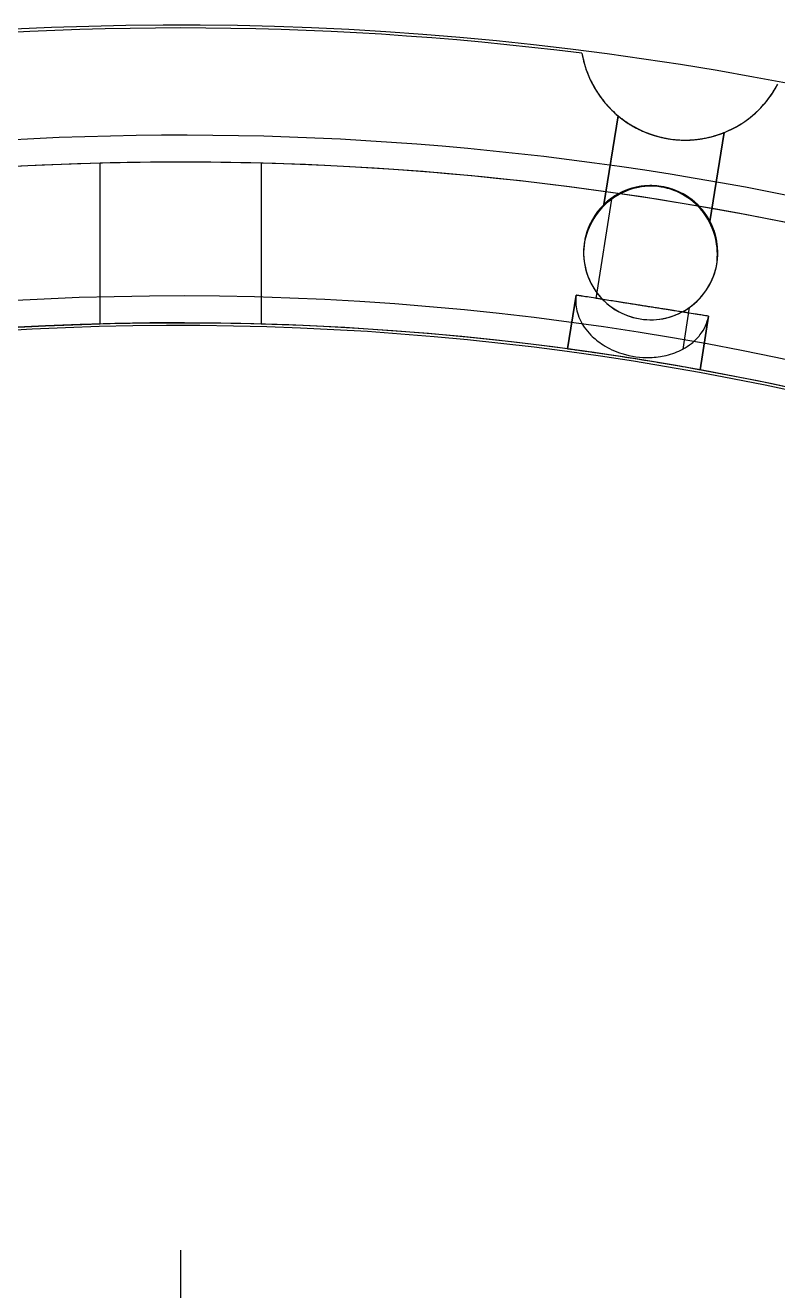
# Model space of a CAD drawing. Header units: millimetres. Extents: x -235 to 540, y -175 to 360.
# Drawn here: x -5.78 to 22.25, y 71.92 to 119.1 of the extents above; entities that cross this region are included whole.
import ezdxf

# ---------------------------------------------------------------- set-up
doc = ezdxf.new("R2010")
doc.units = ezdxf.units.MM
doc.layers.get('0').update_dxf_attribs({"color": 1, "linetype": 'CONTINUOUS'})
doc.layers.add('BEM', color=1, linetype='CONTINUOUS')

msp = doc.modelspace()

# ---------------------------------------------------------------- linework, layer by layer
at = {"color": 2, "linetype": 'CONTINUOUS'}
for p, q in [((14.96, 118.056, 30), (14.96, 118.056, 2.679)), ((16.304, 115.726, 19), (15.78, 112.415, 19)), ((15.78, 112.415, 17), (16.304, 115.726, 17)), ((15.78, 112.415, 9.5), (16.304, 115.726, 9.5)), ((15.782, 112.419, 26.5), (16.304, 115.726, 26.5)), ((16.304, 115.726, 17), (16.304, 115.726, 19)), ((20.255, 115.1, 26.5), (19.731, 111.79, 26.5)), ((20.255, 115.1, 17), (19.731, 111.79, 17)), ((19.731, 111.79, 19), (20.255, 115.1, 19)), ((20.255, 115.1, 9.5), (19.731, 111.79, 9.5)), ((20.255, 115.1, 19), (20.255, 115.1, 17)), ((-3, 113.961, 67), (-3, 113.961, 58)), ((-3, 107.958, 67), (-3, 113.961, 67)), ((-3, 107.958, 58), (-3, 113.961, 58)), ((3, 113.961, 58), (3, 113.961, 67)), ((3, 113.961, 67), (3, 107.958, 67)), ((3, 113.961, 58), (3, 107.958, 58)), ((17.912, 113.09, 31), (17.909, 113.07, 31.012)), ((17.912, 113.09, 31), (17.912, 113.09, 28.5)), ((17.912, 113.09, 7.5), (17.912, 113.09, 1.474)), ((17.912, 113.09, 15), (17.912, 113.09, 11.5)), ((17.912, 113.09, 24.5), (17.912, 113.09, 21)), ((15.488, 108.918, 46.062), (16.075, 112.623, 31.019)), ((15.78, 112.415, 19), (15.78, 112.415, 17)), ((15.782, 112.418, 26.409), (15.781, 112.417, 26.44)), ((15.787, 112.422, 26.347), (15.782, 112.418, 26.409)), ((19.731, 111.79, 17), (19.731, 111.79, 19)), ((15.051, 111.012, 30.624), (15.045, 110.967, 31)), ((19.982, 110.184, 31), (19.99, 110.23, 30.624)), ((14.739, 109.037, 54.5), (14.421, 107.033, 54.5)), ((14.421, 107.033, 38.5), (14.739, 109.037, 38.5)), ((14.739, 109.037, 38.5), (14.739, 109.037, 38.645)), ((14.739, 109.037, 38.454), (14.739, 109.037, 38.5)), ((14.739, 109.037, 38.645), (14.739, 109.037, 54.5)), ((18.959, 108.577, 30.404), (18.714, 107.025, 36.706)), ((17.13, 108.152, 0.134), (17.13, 108.152, 30.317)), ((19.677, 108.255, 38.5), (19.36, 106.251, 38.5)), ((19.36, 106.251, 54.5), (19.677, 108.255, 54.5)), ((19.677, 108.255, 38.5), (19.677, 108.255, 38.454)), ((19.677, 108.255, 38.645), (19.677, 108.255, 38.5)), ((19.677, 108.255, 54.5), (19.677, 108.255, 38.645)), ((-3, 107.958, 67), (-3, 107.958, 58)), ((3, 107.958, 58), (3, 107.958, 67)), ((14.421, 107.033, 54.5), (14.421, 107.033, 38.5)), ((19.36, 106.251, 38.5), (19.36, 106.251, 54.5))]:
    msp.add_line(p, q, dxfattribs=at)
for centre, radius, start, end in [((0, 0), 119.1, 37.53962, 124.46038), ((0, 0, -7), 119.1, 37.53962, 124.46038), ((0, 0, 2.679), 119, 82.77779, 97.22221), ((0, 0, 30), 119, 82.77779, 97.22221), ((0, 0, 67), 114, 91.50796, 125.89948), ((0, 0, 35.732), 114, 36.10052, 94.72833), ((0, 0, 58), 114, 88.49204, 91.50796), ((0, 0, 67), 114, 36.10052, 88.49204), ((17.521, 110.621, 31), 2.5, 81, 172.0581), ((17.521, 110.621, 31), 2.5, -10.0581, 81), ((0, 0), 109, 36.10514, 125.89486), ((0, 0), 108, 36.1061, 125.8939), ((0, 0, 67), 108, 91.59175, 125.8939), ((0, 0, -7), 107.9, 37.69948, 124.30052), ((0, 0), 107.9, 37.69948, 124.30052), ((0, 0, 58), 108, 88.40825, 91.59175), ((0, 0, 67), 108, 36.1061, 88.40825)]:
    msp.add_arc(centre, radius, start, end, dxfattribs=at)
at = {"color": 2, "linetype": 'CONTINUOUS', "extrusion": (-0.036321, -0.257756, 0.965527)}
msp.add_arc((2.2, 116.77, -28.386), 4.037, -162.9125, -127.4972, dxfattribs=at)
at = {"color": 2, "linetype": 'CONTINUOUS', "extrusion": (0.093769, 0.701698, 0.706277)}
msp.add_arc((-5.835, -64.263, 105.431), 6.801, 12.3626, 24.1165, dxfattribs=at)
at = {"color": 2, "linetype": 'CONTINUOUS', "extrusion": (0.101068, 0.702996, 0.703976)}
msp.add_arc((-3.43, -63.397, 105.623), 5.466, 24.4426, 37.8948, dxfattribs=at)
at = {"color": 2, "linetype": 'CONTINUOUS', "extrusion": (-0.046414, -0.255368, 0.965729)}
msp.add_arc((-2.926, 116.803, -28.298), 4.093, -36.4218, -16.9012, dxfattribs=at)
at = {"color": 2, "linetype": 'CONTINUOUS', "extrusion": (0.126949, 0.696632, 0.706107)}
msp.add_arc((5.575, -64.202, 105.445), 6.662, 153.3582, 167.6854, dxfattribs=at)
at = {"color": 2, "linetype": 'CONTINUOUS', "extrusion": (0.000206039, 0.001299, 0.999999)}
msp.add_arc((0.018, 0.112, 34.148), 114.846, 65.66091, 96.08479, dxfattribs=at)
at = {"color": 2, "linetype": 'CONTINUOUS', "extrusion": (0.106425, 0.704916, 0.701261)}
msp.add_arc((-1.739, -62.357, 105.845), 4.398, 38.3335, 47.7655, dxfattribs=at)
at = {"color": 2, "linetype": 'CONTINUOUS', "extrusion": (-0.040995, -0.261857, 0.964236)}
msp.add_arc((0.229, 116.482, -28.939), 3.825, -126.5458, -99.5327, dxfattribs=at)
at = {"color": 2, "linetype": 'CONTINUOUS', "extrusion": (0.109872, 0.706875, 0.698753)}
msp.add_arc((-0.688, -61.389, 106.047), 3.595, 47.8133, 62.0675, dxfattribs=at)
at = {"color": 2, "linetype": 'CONTINUOUS', "extrusion": (-0.611165, -0.79149, 0.00449)}
msp.add_arc((-56.033, 26.963, -101.442), 1.791, -179.7773, -154.6589, dxfattribs=at)
at = {"color": 2, "linetype": 'CONTINUOUS', "extrusion": (0.621215, 0.783637, 0.00236)}
msp.add_arc((57.349, 26.259, 100.878), 1.765, 0.1095, 20.9051, dxfattribs=at)
at = {"color": 2, "linetype": 'CONTINUOUS', "extrusion": (0.621213, 0.783638, 0.00236)}
msp.add_arc((57.349, 18.759, 100.861), 1.765, 0.1099, 20.9056, dxfattribs=at)
at = {"color": 2, "linetype": 'CONTINUOUS', "extrusion": (-0.621212, -0.783639, 0.00236)}
msp.add_arc((-57.349, 9.741, -100.794), 1.765, -179.8896, -159.094, dxfattribs=at)
at = {"color": 2, "linetype": 'CONTINUOUS', "extrusion": (0.611168, 0.791488, 0.004489)}
msp.add_arc((56.033, 9.037, 101.603), 1.791, 0.2219, 25.3403, dxfattribs=at)
at = {"color": 2, "linetype": 'CONTINUOUS', "extrusion": (-0.621213, -0.783638, 0.00236)}
msp.add_arc((-57.349, 17.241, -100.776), 1.765, -179.8901, -159.0944, dxfattribs=at)
at = {"color": 2, "linetype": 'CONTINUOUS', "extrusion": (0.486851, 0.870915, 0.066958)}
msp.add_arc((40.221, 19.053, 110.522), 2.032, 20.6646, 39.9076, dxfattribs=at)
at = {"color": 2, "linetype": 'CONTINUOUS', "extrusion": (0.486847, 0.870917, 0.066961)}
msp.add_arc((40.22, 11.57, 110.02), 2.032, 20.665, 39.908, dxfattribs=at)
at = {"color": 2, "linetype": 'CONTINUOUS', "extrusion": (-0.486844, -0.870919, 0.066963)}
msp.add_arc((-40.22, 16.866, -108.112), 2.032, -159.3346, -140.0917, dxfattribs=at)
at = {"color": 2, "linetype": 'CONTINUOUS', "extrusion": (-0.486847, -0.870917, 0.066961)}
msp.add_arc((-40.22, 24.349, -107.61), 2.032, -159.335, -140.092, dxfattribs=at)
at = {"color": 2, "linetype": 'CONTINUOUS', "extrusion": (-0.440462, -0.892295, 0.099011)}
msp.add_arc((-34.54, 37.472, -107.859), 2.087, -155.2863, -135.7965, dxfattribs=at)
at = {"color": 2, "linetype": 'CONTINUOUS', "extrusion": (0.440471, 0.892291, 0.099004)}
msp.add_arc((34.541, -1.648, 111.423), 2.087, 24.7129, 44.2028, dxfattribs=at)
at = {"color": 2, "linetype": 'CONTINUOUS', "extrusion": (-0.043501, -0.258399, 0.965058)}
msp.add_arc((-1.25, 116.67, -28.588), 3.95, -57.4495, -37.1324, dxfattribs=at)
at = {"color": 2, "linetype": 'CONTINUOUS', "extrusion": (0.119868, 0.700665, 0.703349)}
msp.add_arc((2.968, -63.161, 105.674), 5.194, 138.9904, 152.918, dxfattribs=at)
at = {"color": 2, "linetype": 'CONTINUOUS', "extrusion": (0.315496, 0.926147, 0.206674)}
msp.add_arc((19.759, 2.082, 117.914), 2.149, 38.3714, 51.6616, dxfattribs=at)
at = {"color": 2, "linetype": 'CONTINUOUS', "extrusion": (0.315492, 0.926147, 0.206678)}
msp.add_arc((19.759, -5.257, 116.364), 2.149, 38.3717, 51.662, dxfattribs=at)
at = {"color": 2, "linetype": 'CONTINUOUS', "extrusion": (-0.315489, -0.926148, 0.206681)}
msp.add_arc((-19.759, 33.142, -110.474), 2.149, -141.628, -128.3378, dxfattribs=at)
at = {"color": 2, "linetype": 'CONTINUOUS', "extrusion": (-0.315492, -0.926147, 0.206678)}
msp.add_arc((-19.759, 40.48, -108.924), 2.149, -141.6283, -128.338, dxfattribs=at)
at = {"color": 2, "linetype": 'CONTINUOUS', "extrusion": (-0.256306, -0.928921, 0.267232)}
msp.add_arc((-12.953, 56.582, -104.764), 2.117, -137.9065, -121.0196, dxfattribs=at)
at = {"color": 2, "linetype": 'CONTINUOUS', "extrusion": (0.256313, 0.928922, 0.267224)}
msp.add_arc((12.953, -21.89, 114.385), 2.117, 42.0928, 58.9796, dxfattribs=at)
at = {"color": 2, "linetype": 'CONTINUOUS', "extrusion": (0.11205, 0.708994, 0.696256)}
msp.add_arc((-0.077, -60.426, 106.247), 2.926, 62.0838, 82.5265, dxfattribs=at)
at = {"color": 2, "linetype": 'CONTINUOUS', "extrusion": (0.196485, 0.91916, 0.341378)}
msp.add_arc((6.174, -14.874, 118.867), 2.032, 49.7488, 67.1676, dxfattribs=at)
at = {"color": 2, "linetype": 'CONTINUOUS', "extrusion": (0.196483, 0.919159, 0.341381)}
msp.add_arc((6.174, -21.924, 116.306), 2.032, 49.7491, 67.168, dxfattribs=at)
at = {"color": 2, "linetype": 'CONTINUOUS', "extrusion": (-0.196481, -0.919159, 0.341383)}
msp.add_arc((-6.174, 48.712, -106.577), 2.032, -130.2506, -112.8317, dxfattribs=at)
at = {"color": 2, "linetype": 'CONTINUOUS', "extrusion": (-0.196483, -0.919159, 0.341381)}
msp.add_arc((-6.174, 55.761, -104.017), 2.032, -130.2509, -112.832, dxfattribs=at)
at = {"color": 2, "linetype": 'CONTINUOUS', "extrusion": (-0.148159, -0.894572, 0.421651)}
msp.add_arc((-0.814, 73.117, -95.122), 1.864, -123.4038, -90.9153, dxfattribs=at)
at = {"color": 2, "linetype": 'CONTINUOUS', "extrusion": (0.14816, 0.894574, 0.421647)}
msp.add_arc((0.815, -40.473, 110.302), 1.864, 56.5953, 89.0836, dxfattribs=at)
at = {"color": 2, "linetype": 'CONTINUOUS', "extrusion": (0.115134, 0.704764, 0.700037)}
msp.add_arc((1.161, -61.883, 105.944), 3.982, 124.1225, 138.6714, dxfattribs=at)
at = {"color": 2, "linetype": 'CONTINUOUS', "extrusion": (0.142288, 0.886466, 0.440376)}
msp.add_arc((0.24, -27.448, 116.966), 1.82, 65.9938, 90.7215, dxfattribs=at)
at = {"color": 2, "linetype": 'CONTINUOUS', "extrusion": (0.142288, 0.886466, 0.440378)}
msp.add_arc((0.24, -34.182, 113.663), 1.82, 65.9942, 90.7221, dxfattribs=at)
at = {"color": 2, "linetype": 'CONTINUOUS', "extrusion": (-0.142288, -0.886465, 0.440378)}
msp.add_arc((-0.24, 59.77, -101.112), 1.82, -114.0055, -89.2775, dxfattribs=at)
at = {"color": 2, "linetype": 'CONTINUOUS', "extrusion": (-0.142288, -0.886466, 0.440378)}
msp.add_arc((-0.24, 66.503, -97.81), 1.82, -114.0058, -89.2779, dxfattribs=at)
at = {"color": 2, "linetype": 'CONTINUOUS', "extrusion": (-0.041687, -0.262925, 0.963915)}
msp.add_arc((-0.019, 116.405, -29.075), 3.78, -99.3074, -57.8825, dxfattribs=at)
at = {"color": 2, "linetype": 'CONTINUOUS', "extrusion": (0.112402, 0.709628, 0.695553)}
msp.add_arc((0, -60.154, 106.303), 2.756, 82.8396, 110.513, dxfattribs=at)
at = {"color": 2, "linetype": 'CONTINUOUS', "extrusion": (-0.138609, -0.887049, 0.440376)}
msp.add_arc((0.24, 75.032, -93.626), 1.82, -90.7215, -65.9938, dxfattribs=at)
at = {"color": 2, "linetype": 'CONTINUOUS', "extrusion": (0.138609, 0.887048, 0.440379)}
msp.add_arc((-0.24, -42.711, 109.48), 1.82, 89.2774, 114.0054, dxfattribs=at)
at = {"color": 2, "linetype": 'CONTINUOUS', "extrusion": (0.135531, 0.896572, 0.421651)}
msp.add_arc((-0.814, -25.058, 117.47), 1.864, 90.9153, 123.4038, dxfattribs=at)
at = {"color": 2, "linetype": 'CONTINUOUS', "extrusion": (0.13553, 0.896573, 0.421649)}
msp.add_arc((-0.815, -31.859, 114.307), 1.864, 90.9159, 123.4043, dxfattribs=at)
at = {"color": 2, "linetype": 'CONTINUOUS', "extrusion": (-0.13553, -0.896574, 0.421648)}
msp.add_arc((0.815, 57.701, -102.291), 1.864, -89.0837, -56.5954, dxfattribs=at)
at = {"color": 2, "linetype": 'CONTINUOUS', "extrusion": (-0.13553, -0.896573, 0.421649)}
msp.add_arc((0.815, 64.502, -99.128), 1.864, -89.0841, -56.5957, dxfattribs=at)
at = {"color": 2, "linetype": 'CONTINUOUS', "extrusion": (-0.097167, -0.93489, 0.341378)}
msp.add_arc((6.174, 64.69, -100.774), 2.032, -67.1676, -49.7488, dxfattribs=at)
at = {"color": 2, "linetype": 'CONTINUOUS', "extrusion": (0.097171, 0.934888, 0.341384)}
msp.add_arc((-6.174, -30.854, 113.063), 2.032, 112.8316, 130.2505, dxfattribs=at)
at = {"color": 2, "linetype": 'CONTINUOUS', "extrusion": (0.113031, 0.707706, 0.697407)}
msp.add_arc((0.306, -60.864, 106.155), 3.217, 110.4005, 123.8923, dxfattribs=at)
at = {"color": 2, "linetype": 'CONTINUOUS', "extrusion": (0.043291, 0.962659, 0.267232)}
msp.add_arc((-12.953, -5.509, 118.928), 2.117, 121.0196, 137.9065, dxfattribs=at)
at = {"color": 2, "linetype": 'CONTINUOUS', "extrusion": (0.043288, 0.962661, 0.267228)}
msp.add_arc((-12.953, -12.736, 116.923), 2.117, 121.02, 137.9069, dxfattribs=at)
at = {"color": 2, "linetype": 'CONTINUOUS', "extrusion": (-0.043286, -0.962662, 0.267225)}
msp.add_arc((12.953, 40.199, -109.307), 2.117, -58.9797, -42.0929, dxfattribs=at)
at = {"color": 2, "linetype": 'CONTINUOUS', "extrusion": (-0.043288, -0.962661, 0.267228)}
msp.add_arc((12.953, 47.427, -107.303), 2.117, -58.98, -42.0931, dxfattribs=at)
at = {"color": 2, "linetype": 'CONTINUOUS', "extrusion": (0.01386, -0.978312, 0.206674)}
msp.add_arc((19.759, 49.774, -106.96), 2.149, -51.6616, -38.3714, dxfattribs=at)
at = {"color": 2, "linetype": 'CONTINUOUS', "extrusion": (-0.013852, 0.97831, 0.206682)}
msp.add_arc((-19.758, -14.552, 114.401), 2.149, 128.3377, 141.6279, dxfattribs=at)
at = {"color": 2, "linetype": 'CONTINUOUS', "extrusion": (-0.14317, 0.984733, 0.099011)}
msp.add_arc((-34.54, 15.268, 113.106), 2.087, 135.7965, 155.2863, dxfattribs=at)
at = {"color": 2, "linetype": 'CONTINUOUS', "extrusion": (-0.143175, 0.984733, 0.099007)}
msp.add_arc((-34.541, 7.805, 112.363), 2.087, 135.7969, 155.2867, dxfattribs=at)
at = {"color": 2, "linetype": 'CONTINUOUS', "extrusion": (0.143178, -0.984732, 0.099005)}
msp.add_arc((34.541, 20.555, -109.542), 2.087, -44.2029, -24.713, dxfattribs=at)
at = {"color": 2, "linetype": 'CONTINUOUS', "extrusion": (0.143175, -0.984733, 0.099007)}
msp.add_arc((34.541, 28.018, -108.799), 2.087, -44.2031, -24.7133, dxfattribs=at)
at = {"color": 2, "linetype": 'CONTINUOUS', "extrusion": (0.193896, -0.978734, 0.066958)}
msp.add_arc((40.221, 33.828, -106.974), 2.032, -39.9076, -20.6646, dxfattribs=at)
at = {"color": 2, "linetype": 'CONTINUOUS', "extrusion": (-0.193886, 0.978736, 0.066964)}
msp.add_arc((-40.22, 2.091, 109.384), 2.032, 140.0916, 159.3345, dxfattribs=at)
at = {"color": 2, "linetype": 'CONTINUOUS', "extrusion": (-0.336668, 0.941613, 0.00449)}
msp.add_arc((-56.033, 26.037, 101.68), 1.791, 154.6589, 179.7773, dxfattribs=at)
at = {"color": 2, "linetype": 'CONTINUOUS', "extrusion": (-0.33667, 0.941612, 0.00449)}
msp.add_arc((-56.033, 18.537, 101.646), 1.791, 154.6593, 179.7777, dxfattribs=at)
at = {"color": 2, "linetype": 'CONTINUOUS', "extrusion": (0.336672, -0.941611, 0.004489)}
msp.add_arc((56.033, 9.963, -101.518), 1.791, -25.3404, -0.222, dxfattribs=at)
at = {"color": 2, "linetype": 'CONTINUOUS', "extrusion": (0.33667, -0.941612, 0.00449)}
msp.add_arc((56.033, 17.463, -101.485), 1.791, -25.3407, -0.2223, dxfattribs=at)
at = {"color": 2, "linetype": 'CONTINUOUS', "extrusion": (0.348653, -0.937249, 0.00236)}
msp.add_arc((57.349, 26.741, -100.753), 1.765, -20.9051, -0.1095, dxfattribs=at)
at = {"color": 2, "linetype": 'CONTINUOUS', "extrusion": (-0.348649, 0.93725, 0.002361)}
msp.add_arc((-57.349, 9.259, 100.838), 1.765, 159.0939, 179.8898, dxfattribs=at)
at = {"color": 2, "linetype": 'CONTINUOUS', "extrusion": (-0.364031, 0.914607, 0.175996)}
msp.add_arc((-58.402, 9.084, 101.681), 2.243, -43.992, -24.9524, dxfattribs=at)
at = {"color": 2, "linetype": 'CONTINUOUS', "extrusion": (0.364031, -0.914607, 0.175997)}
msp.add_arc((58.402, 26.354, -95.345), 2.243, 136.0079, 155.0476, dxfattribs=at)
at = {"color": 2, "linetype": 'CONTINUOUS', "extrusion": (0.364031, -0.914607, 0.175996)}
msp.add_arc((58.402, 35.706, -93.673), 2.243, 136.008, 155.0476, dxfattribs=at)
at = {"color": 2, "linetype": 'CONTINUOUS', "extrusion": (-0.350926, 0.917867, 0.185396)}
msp.add_arc((-57.075, -8.725, 99.347), 2.268, -44.075, -25.71, dxfattribs=at)
at = {"color": 2, "linetype": 'CONTINUOUS', "extrusion": (-0.350938, 0.917864, 0.185387)}
msp.add_arc((-57.077, -1.354, 100.737), 2.267, -44.0746, -25.7096, dxfattribs=at)
at = {"color": 2, "linetype": 'CONTINUOUS', "extrusion": (0.31335, -0.925548, 0.21254)}
msp.add_arc((53.245, 47.063, -93.396), 2.334, 135.4809, 152.4266, dxfattribs=at)
at = {"color": 2, "linetype": 'CONTINUOUS', "extrusion": (-0.039588, -0.251648, 0.967009)}
msp.add_arc((0.124, 108.64, -27.743), 2.458, 90.0956, 135.9081, dxfattribs=at)
at = {"color": 2, "linetype": 'CONTINUOUS', "extrusion": (0.002902, 0.004338, 0.999986)}
msp.add_arc((17.441, 110.503, 31.554), 2.461, 81.1718, 126.271, dxfattribs=at)
at = {"color": 2, "linetype": 'CONTINUOUS', "extrusion": (-0.042517, 0.904934, 0.423422)}
msp.add_arc((-23.446, -22.946, 112.07), 2.45, -49.823, -37.8608, dxfattribs=at)
at = {"color": 2, "linetype": 'CONTINUOUS', "extrusion": (0.042516, -0.904934, 0.423422)}
msp.add_arc((23.446, 55.559, -96.827), 2.45, 130.177, 142.1392, dxfattribs=at)
at = {"color": 2, "linetype": 'CONTINUOUS', "extrusion": (0.042517, -0.904934, 0.423422)}
msp.add_arc((23.446, 64.166, -92.804), 2.45, 130.177, 142.1392, dxfattribs=at)
at = {"color": 2, "linetype": 'CONTINUOUS', "extrusion": (-0.036761, 0.902889, 0.428299)}
msp.add_arc((-22.742, -38.981, 104.775), 2.439, -50.208, -37.964, dxfattribs=at)
at = {"color": 2, "linetype": 'CONTINUOUS', "extrusion": (-0.03677, 0.902892, 0.428291)}
msp.add_arc((-22.743, -32.202, 107.988), 2.439, -50.2076, -37.9637, dxfattribs=at)
at = {"color": 2, "linetype": 'CONTINUOUS', "extrusion": (0.02271, -0.897434, 0.440563)}
msp.add_arc((21.011, 72.884, -88.63), 2.419, 129.1721, 141.4313, dxfattribs=at)
at = {"color": 2, "linetype": 'CONTINUOUS', "extrusion": (0.085363, 0.831233, 0.549331)}
msp.add_arc((-6.406, -40.312, 109.011), 2.062, -63.3829, -45.4534, dxfattribs=at)
at = {"color": 2, "linetype": 'CONTINUOUS', "extrusion": (-0.085363, -0.831233, 0.549331)}
for centre in [(6.406, 70.394, -89.235), (6.406, 78.332, -84.016)]:
    msp.add_arc(centre, 2.062, 116.6171, 134.5466, dxfattribs=at)
at = {"color": 2, "linetype": 'CONTINUOUS', "extrusion": (0.092934, 0.82408, 0.558799)}
msp.add_arc((-5.248, -55.718, 99.065), 2.014, -66.6481, -45.5711, dxfattribs=at)
at = {"color": 2, "linetype": 'CONTINUOUS', "extrusion": (0.092932, 0.824082, 0.558796)}
msp.add_arc((-5.249, -49.498, 103.256), 2.014, -66.6475, -45.5705, dxfattribs=at)
at = {"color": 2, "linetype": 'CONTINUOUS', "extrusion": (-0.096536, -0.820194, 0.563882)}
msp.add_arc((4.682, 86.094, -78.426), 1.986, 112.3161, 133.5812, dxfattribs=at)
at = {"color": 2, "linetype": 'CONTINUOUS', "extrusion": (0.121697, 0.779216, 0.614827)}
msp.add_arc((-0.253, -49.434, 105.365), 1.641, -89.7893, -61.4802, dxfattribs=at)
at = {"color": 2, "linetype": 'CONTINUOUS', "extrusion": (-0.121697, -0.779216, 0.614827)}
for centre in [(0.253, 77.826, -83.231), (0.253, 85.318, -77.39)]:
    msp.add_arc(centre, 1.641, 90.2107, 118.5198, dxfattribs=at)
at = {"color": 2, "linetype": 'CONTINUOUS', "extrusion": (0.122012, 0.777003, 0.617559)}
msp.add_arc((-0.155, -63.192, 94.689), 1.62, -89.8697, -65.3318, dxfattribs=at)
at = {"color": 2, "linetype": 'CONTINUOUS', "extrusion": (0.122012, 0.777004, 0.617558)}
msp.add_arc((-0.155, -57.293, 99.32), 1.62, -89.8694, -65.3311, dxfattribs=at)
at = {"color": 2, "linetype": 'CONTINUOUS', "extrusion": (-0.122077, -0.776406, 0.618296)}
msp.add_arc((0.132, 91.58, -72.369), 1.614, 90.1124, 113.4411, dxfattribs=at)
at = {"color": 2, "linetype": 'CONTINUOUS', "extrusion": (-0.001378, 0.005088, 0.999986)}
msp.add_arc((17.56, 110.483, 31.562), 2.46, 35.755, 80.8408, dxfattribs=at)
at = {"color": 2, "linetype": 'CONTINUOUS', "extrusion": (0.124068, 0.776679, 0.617558)}
msp.add_arc((0.155, -49.821, 105.187), 1.62, -114.6695, -90.1306, dxfattribs=at)
at = {"color": 2, "linetype": 'CONTINUOUS', "extrusion": (-0.125051, -0.778685, 0.614827)}
msp.add_arc((-0.253, 91.233, -72.779), 1.641, 61.4802, 89.7893, dxfattribs=at)
at = {"color": 2, "linetype": 'CONTINUOUS', "extrusion": (-0.124067, -0.776678, 0.617558)}
msp.add_arc((-0.155, 85.608, -77.088), 1.62, 65.3311, 89.8694, dxfattribs=at)
at = {"color": 2, "linetype": 'CONTINUOUS', "extrusion": (0.125051, 0.778685, 0.614827)}
msp.add_arc((0.253, -56.926, 99.524), 1.641, -118.5198, -90.2107, dxfattribs=at)
at = {"color": 2, "linetype": 'CONTINUOUS', "extrusion": (-0.124067, -0.776678, 0.617559)}
msp.add_arc((-0.155, 78.136, -82.955), 1.62, 65.3317, 89.8694, dxfattribs=at)
at = {"color": 2, "linetype": 'CONTINUOUS', "extrusion": (0.125051, 0.778685, 0.614826)}
msp.add_arc((0.253, -62.841, 94.913), 1.641, -118.52, -90.2109, dxfattribs=at)
at = {"color": 2, "linetype": 'CONTINUOUS', "extrusion": (-0.03978, -0.250825, 0.967215)}
msp.add_arc((-0.025, 108.689, -27.653), 2.432, 63.686, 89.9812, dxfattribs=at)
at = {"color": 2, "linetype": 'CONTINUOUS', "extrusion": (0.166275, 0.812468, 0.558793)}
msp.add_arc((5.249, -41.619, 108.565), 2.014, -134.43, -113.353, dxfattribs=at)
at = {"color": 2, "linetype": 'CONTINUOUS', "extrusion": (-0.166272, -0.812466, 0.558796)}
msp.add_arc((-5.249, 79.353, -83.14), 2.014, 45.5705, 66.6475, dxfattribs=at)
at = {"color": 2, "linetype": 'CONTINUOUS', "extrusion": (-0.16627, -0.812465, 0.558798)}
msp.add_arc((-5.248, 71.475, -88.448), 2.014, 45.571, 66.648, dxfattribs=at)
at = {"color": 2, "linetype": 'CONTINUOUS', "extrusion": (-0.17568, -0.816928, 0.549331)}
msp.add_arc((-6.406, 84.599, -79.896), 2.062, 45.4534, 63.3829, dxfattribs=at)
at = {"color": 2, "linetype": 'CONTINUOUS', "extrusion": (0.17568, 0.816928, 0.549331)}
msp.add_arc((6.406, -48.25, 103.792), 2.062, -134.5466, -116.6171, dxfattribs=at)
at = {"color": 2, "linetype": 'CONTINUOUS', "extrusion": (0.175681, 0.816929, 0.54933)}
msp.add_arc((6.406, -54.517, 99.672), 2.062, -134.5468, -116.6173, dxfattribs=at)
at = {"color": 2, "linetype": 'CONTINUOUS', "extrusion": (0.023344, -0.025487, 0.999403)}
msp.add_arc((87.636, 70.627, 28.505), 2.612, 83.707, 127.558, dxfattribs=at)
at = {"color": 2, "linetype": 'CONTINUOUS', "extrusion": (-0.03675, -0.255555, 0.966096)}
msp.add_arc((1.711, 108.418, -28.139), 2.612, 135.0748, 167.2789, dxfattribs=at)
at = {"color": 2, "linetype": 'CONTINUOUS', "extrusion": (-0.685431, 0.728136, 0.001019)}
msp.add_arc((-89.79, 9.43, 71.047), 1.247, -15.1016, -0.1207, dxfattribs=at)
at = {"color": 2, "linetype": 'CONTINUOUS', "extrusion": (-0.685374, 0.728191, 0.001033)}
msp.add_arc((-89.785, 16.929, 71.062), 1.247, -15.101, -0.1211, dxfattribs=at)
at = {"color": 2, "linetype": 'CONTINUOUS', "extrusion": (0.687632, -0.726059, 0.000722894)}
msp.add_arc((89.995, 9.549, -70.763), 1.237, 166.4719, 179.9165, dxfattribs=at)
at = {"color": 2, "linetype": 'CONTINUOUS', "extrusion": (0.687561, -0.726127, 0.000737868)}
msp.add_arc((89.988, 19.05, -70.764), 1.237, 166.472, 179.9149, dxfattribs=at)
at = {"color": 2, "linetype": 'CONTINUOUS', "extrusion": (0.877553, -0.479355, 0.010937)}
msp.add_arc((106.421, 26.899, -39.75), 0.2, 169.2408, -173.5032, dxfattribs=at)
at = {"color": 2, "linetype": 'CONTINUOUS', "extrusion": (-0.872673, 0.488168, 0.011562)}
msp.add_arc((-106.046, 26.062, 41.414), 0.234, -9.7017, 6.1662, dxfattribs=at)
at = {"color": 2, "linetype": 'CONTINUOUS', "extrusion": (0.67621, -0.736703, 0.003007)}
msp.add_arc((88.928, 26.708, -72.066), 1.287, 162.0868, 176.7451, dxfattribs=at)
at = {"color": 2, "linetype": 'CONTINUOUS', "extrusion": (-0.678262, 0.734814, 0.002946)}
msp.add_arc((-89.116, 26.296, 71.979), 1.274, -13.4293, -7.2809, dxfattribs=at)
at = {"color": 2, "linetype": 'CONTINUOUS', "extrusion": (-0.621588, 0.782999, 0.023247)}
msp.add_arc((-83.756, 24.742, 78.825), 1.51, -25.9867, -13.6075, dxfattribs=at)
at = {"color": 2, "linetype": 'CONTINUOUS', "extrusion": (0.621588, -0.782999, 0.023247)}
for centre, end in [((83.756, 11.248, -77.988), 166.3924), ((83.756, 20.746, -77.767), 166.3925)]:
    msp.add_arc(centre, 1.51, 154.0133, end, dxfattribs=at)
at = {"color": 2, "linetype": 'CONTINUOUS', "extrusion": (-0.610807, 0.791273, 0.028314)}
msp.add_arc((-82.718, 7.329, 79.577), 1.546, -26.9713, -15.0709, dxfattribs=at)
at = {"color": 2, "linetype": 'CONTINUOUS', "extrusion": (-0.610813, 0.791269, 0.028311)}
msp.add_arc((-82.719, 14.826, 79.789), 1.546, -26.9707, -15.0703, dxfattribs=at)
at = {"color": 2, "linetype": 'CONTINUOUS', "extrusion": (0.582454, -0.811747, 0.042597)}
msp.add_arc((79.985, 29.86, -80.925), 1.645, 150.5946, 162.225, dxfattribs=at)
at = {"color": 2, "linetype": 'CONTINUOUS', "extrusion": (-0.041325, -0.252839, 0.966625)}
msp.add_arc((-0.592, 108.55, -27.91), 2.513, 38.6264, 63.9134, dxfattribs=at)
at = {"color": 2, "linetype": 'CONTINUOUS', "extrusion": (-0.313972, -0.847339, 0.428298)}
msp.add_arc((-22.742, 56.15, -96.638), 2.439, 37.964, 50.208, dxfattribs=at)
at = {"color": 2, "linetype": 'CONTINUOUS', "extrusion": (0.313988, 0.847339, 0.428284)}
msp.add_arc((22.744, -23.617, 112.056), 2.439, -142.0366, -129.7928, dxfattribs=at)
at = {"color": 2, "linetype": 'CONTINUOUS', "extrusion": (-0.313979, -0.847339, 0.428291)}
msp.add_arc((-22.743, 64.733, -92.569), 2.439, 37.9637, 50.2076, dxfattribs=at)
at = {"color": 2, "linetype": 'CONTINUOUS', "extrusion": (-0.320076, -0.847505, 0.423422)}
msp.add_arc((-23.446, 70.96, -89.629), 2.45, 37.8608, 49.823, dxfattribs=at)
at = {"color": 2, "linetype": 'CONTINUOUS', "extrusion": (0.320076, 0.847505, 0.423422)}
msp.add_arc((23.446, -31.552, 108.048), 2.45, -142.1392, -130.177, dxfattribs=at)
at = {"color": 2, "linetype": 'CONTINUOUS', "extrusion": (0.320079, 0.847505, 0.423419)}
msp.add_arc((23.447, -38.346, 104.872), 2.45, -142.1393, -130.1771, dxfattribs=at)
at = {"color": 2, "linetype": 'CONTINUOUS', "extrusion": (0.617408, 0.764488, 0.185378)}
msp.add_arc((57.078, 7.983, 102.497), 2.267, -154.2908, -135.9258, dxfattribs=at)
at = {"color": 2, "linetype": 'CONTINUOUS', "extrusion": (-0.617398, -0.764495, 0.185387)}
msp.add_arc((-57.077, 36.729, -94.063), 2.267, 25.7096, 44.0746, dxfattribs=at)
at = {"color": 2, "linetype": 'CONTINUOUS', "extrusion": (-0.617389, -0.7645, 0.185394)}
msp.add_arc((-57.075, 27.395, -95.824), 2.268, 25.71, 44.0749, dxfattribs=at)
at = {"color": 2, "linetype": 'CONTINUOUS', "extrusion": (-0.628843, -0.757352, 0.175997)}
msp.add_arc((-58.402, 43.089, -92.353), 2.243, 24.9524, 43.9921, dxfattribs=at)
at = {"color": 2, "linetype": 'CONTINUOUS', "extrusion": (0.628843, 0.757351, 0.175996)}
msp.add_arc((58.402, -0.268, 100.009), 2.243, -155.0476, -136.008, dxfattribs=at)
at = {"color": 2, "linetype": 'CONTINUOUS', "extrusion": (0.628849, 0.757348, 0.175992)}
msp.add_arc((58.403, -7.65, 98.688), 2.243, -155.0479, -136.0081, dxfattribs=at)
at = {"color": 2, "linetype": 'CONTINUOUS', "extrusion": (-0.03006, -0.017017, 0.999403)}
msp.add_arc((-87.635, 70.628, 28.506), 2.611, 52.4343, 96.3353, dxfattribs=at)
at = {"color": 2, "linetype": 'CONTINUOUS', "extrusion": (0.825437, 0.563784, 0.028308)}
msp.add_arc((82.719, 24.323, 80.057), 1.546, -164.9303, -153.0299, dxfattribs=at)
at = {"color": 2, "linetype": 'CONTINUOUS', "extrusion": (-0.825433, -0.56379, 0.028311)}
msp.add_arc((-82.719, 21.159, -78.77), 1.546, 15.0703, 26.9707, dxfattribs=at)
at = {"color": 2, "linetype": 'CONTINUOUS', "extrusion": (-0.82543, -0.563794, 0.028313)}
msp.add_arc((-82.718, 11.663, -79.039), 1.546, 15.0708, 26.9712, dxfattribs=at)
at = {"color": 2, "linetype": 'CONTINUOUS', "extrusion": (-0.833125, -0.552595, 0.023247)}
msp.add_arc((-83.756, 28.244, -77.593), 1.51, 13.6076, 25.9867, dxfattribs=at)
at = {"color": 2, "linetype": 'CONTINUOUS', "extrusion": (0.833126, 0.552595, 0.023247)}
msp.add_arc((83.756, 15.244, 78.604), 1.51, -166.3925, -154.0133, dxfattribs=at)
at = {"color": 2, "linetype": 'CONTINUOUS', "extrusion": (0.833128, 0.552591, 0.023245)}
msp.add_arc((83.757, 7.747, 78.429), 1.51, -166.3929, -154.0137, dxfattribs=at)
at = {"color": 2, "linetype": 'CONTINUOUS', "extrusion": (-0.045403, -0.254744, 0.965942)}
msp.add_arc((-2.317, 108.372, -28.204), 2.656, -11.1413, 39.2473, dxfattribs=at)
at = {"color": 2, "linetype": 'CONTINUOUS', "extrusion": (0.876854, 0.480756, 0.001032)}
msp.add_arc((89.785, 26.429, 71.072), 1.247, -179.8796, -164.8996, dxfattribs=at)
at = {"color": 2, "linetype": 'CONTINUOUS', "extrusion": (-0.876853, -0.480758, 0.001033)}
msp.add_arc((-89.785, 19.071, -71.025), 1.247, 0.1211, 15.101, dxfattribs=at)
at = {"color": 2, "linetype": 'CONTINUOUS', "extrusion": (-0.876852, -0.48076, 0.001033)}
msp.add_arc((-89.784, 9.571, -71.035), 1.247, 0.1215, 15.1015, dxfattribs=at)
at = {"color": 2, "linetype": 'CONTINUOUS', "extrusion": (-0.035411, -0.256417, 0.965917)}
msp.add_arc((2.384, 108.369, -28.215), 2.661, 166.8014, -142.9458, dxfattribs=at)
at = {"color": 2, "linetype": 'CONTINUOUS', "extrusion": (-0.878294, -0.47812, 0.000737967)}
msp.add_arc((-89.988, 26.55, -70.759), 1.237, 0.0857, 13.528, dxfattribs=at)
at = {"color": 2, "linetype": 'CONTINUOUS', "extrusion": (0.878294, 0.47812, 0.000737868)}
msp.add_arc((89.988, 16.95, 70.791), 1.237, -179.9149, -166.472, dxfattribs=at)
at = {"color": 2, "linetype": 'CONTINUOUS', "extrusion": (0.878295, 0.478118, 0.000737713)}
msp.add_arc((89.988, 9.45, 70.785), 1.237, -179.9153, -166.4725, dxfattribs=at)
at = {"color": 2, "linetype": 'CONTINUOUS', "extrusion": (-0.019065, -0.120369, 0.992546)}
for centre, radius, start, end in [((0.029, 114.896, 16.746), 2.529, 179.9719, -135.9366), ((-0.028, 114.895, 16.746), 2.528, -45.5978, 0.0409), ((0.002, 114.869, 16.746), 2.491, -135.9386, -90.0351), ((-0.001, 114.868, 16.746), 2.49, -89.9719, -45.5925)]:
    msp.add_arc(centre, radius, start, end, dxfattribs=at)
at = {"color": 2, "linetype": 'CONTINUOUS', "extrusion": (-0.044426, -0.255519, 0.965783)}
msp.add_arc((-1.809, 108.347, -28.27), 2.619, -43.3238, -11.1814, dxfattribs=at)
at = {"color": 2, "linetype": 'CONTINUOUS', "extrusion": (-0.123263, -0.77831, 0.615663)}
msp.add_arc((1.463, 98.08, -63.007), 3.962, -179.1988, -165.5909, dxfattribs=at)
at = {"color": 2, "linetype": 'CONTINUOUS', "extrusion": (-0.156434, -0.987688, 4.32978e-17)}
for centre, radius, start, end in [((37.664, 38.694, -110), 40.164, 174.4088, -179.9302), ((0, 54.5, -110), 2.5, 0, 180), ((27.495, 39.654, -110), 29.95, 170.8887, 174.3407), ((18.042, 41.202, -110), 20.371, 166.1984, 170.9776), ((10.808, 42.965, -110), 12.925, 161.9037, 166.1362), ((6.139, 44.5, -110), 8.011, 156.1481, 161.9701), ((3.025, 45.879, -110), 4.605, 148.9397, 156.1616), ((1.225, 46.971, -110), 2.499, 138.2406, 149.0977), ((0.359, 47.742, -110), 1.339, 124.4615, 138.191), ((0.052, 48.189, -110), 0.798, 105.0724, 124.4929), ((0, 48.367, -110), 0.612, 81.4495, 104.6376), ((-0.017, 48.286, -110), 0.695, 64.0974, 81.1013), ((-0.146, 48.025, -110), 0.987, 50.5251, 63.9756), ((-0.497, 47.598, -110), 1.539, 40.5447, 50.5411), ((-1.163, 47.025, -110), 2.418, 33.1971, 40.592), ((-2.729, 46.03, -110), 4.273, 24.0219, 32.8732), ((-5.68, 44.684, -110), 7.517, 19.0235, 24.2322), ((-9.477, 43.364, -110), 11.536, 15.1585, 19.0733), ((-15.845, 41.674, -110), 18.125, 10.2272, 15.0514), ((-23.946, 40.166, -110), 26.364, 7.3186, 10.3266), ((-32.365, 39.102, -110), 34.851, 3.5474, 7.2904), ((-39.114, 38.659, -110), 41.614, -0.0192, 3.581)]:
    msp.add_arc(centre, radius, start, end, dxfattribs=at)
at = {"color": 2, "linetype": 'CONTINUOUS', "extrusion": (-0.039507, -0.258377, 0.965236)}
msp.add_arc((0.642, 108.233, -28.492), 2.517, -141.9898, -116.7155, dxfattribs=at)
at = {"color": 2, "linetype": 'CONTINUOUS', "extrusion": (-0.041216, -0.260604, 0.964566)}
msp.add_arc((0.026, 108.081, -28.762), 2.426, -116.397, -90.0461, dxfattribs=at)
at = {"color": 2, "linetype": 'CONTINUOUS', "extrusion": (-0.041431, -0.259689, 0.964803)}
msp.add_arc((-0.134, 108.136, -28.666), 2.455, -89.765, -43.9711, dxfattribs=at)
at = {"color": 2, "linetype": 'CONTINUOUS', "extrusion": (-0.123272, -0.778309, 0.615661)}
for centre, radius, start, end in [((1.063, 97.971, -63.007), 3.549, -165.6874, -150.003), ((-1.413, 98.075, -63.007), 3.913, -18.686, -0.7377), ((0.637, 97.734, -63.007), 3.061, -149.8643, -140.2423), ((0.312, 97.457, -63.007), 2.634, -140.3586, -125.4662), ((0.057, 97.092, -63.007), 2.188, -125.5747, -103.8899), ((-0.638, 97.735, -63.007), 3.062, -39.0264, -29.3392), ((-1.002, 97.941, -63.007), 3.48, -29.3681, -18.771), ((0, 96.893, -63.007), 1.982, -103.681, -72.7355), ((-0.066, 97.105, -63.007), 2.204, -72.7238, -55.9452), ((-0.306, 97.452, -63.007), 2.626, -55.8541, -38.7976)]:
    msp.add_arc(centre, radius, start, end, dxfattribs=at)
at = {"color": 2, "linetype": 'CONTINUOUS', "extrusion": (0.139004, 0.990291, 0.001142)}
msp.add_arc((-1.903, 38.377, 108.042), 2.5, -44.8879, -0.0018, dxfattribs=at)
at = {"color": 2, "linetype": 'CONTINUOUS', "extrusion": (-0.136877, -0.990588, 0.000531882)}
msp.add_arc((2.135, 54.557, -107.97), 2.5, 145.6322, 179.9991, dxfattribs=at)
at = {"color": 2, "linetype": 'CONTINUOUS', "extrusion": (-0.150939, -0.988486, 0.01065)}
msp.add_arc((0.6, 55.647, -107.388), 2.5, 112.124, 145.6374, dxfattribs=at)
at = {"color": 2, "linetype": 'CONTINUOUS', "extrusion": (0.15636, 0.987495, 0.020145)}
msp.add_arc((-0.005, 36.317, 108.703), 2.5, -112.1279, -44.8736, dxfattribs=at)
at = {"color": 2, "linetype": 'CONTINUOUS', "extrusion": (-0.156445, -0.987481, 0.020145)}
msp.add_arc((-0.005, 56.664, -106.83), 2.5, 44.8736, 112.1279, dxfattribs=at)
at = {"color": 2, "linetype": 'CONTINUOUS', "extrusion": (0.161907, 0.986749, 0.01065)}
msp.add_arc((0.6, 37.348, 108.379), 2.5, -145.6374, -112.124, dxfattribs=at)
at = {"color": 2, "linetype": 'CONTINUOUS', "extrusion": (-0.173816, -0.984777, 0.001142)}
msp.add_arc((-1.903, 54.623, -107.936), 2.5, 0.0018, 44.8879, dxfattribs=at)
at = {"color": 2, "linetype": 'CONTINUOUS', "extrusion": (0.175931, 0.984402, 0.000531882)}
msp.add_arc((2.135, 38.443, 108.02), 2.5, -179.9991, -145.6322, dxfattribs=at)
at = {"layer": 'BEM', "color": 1, "linetype": 'CONTINUOUS'}
msp.add_line((0, 73.427), (0, 65.427), dxfattribs=at)

doc.saveas('drawing.dxf')
